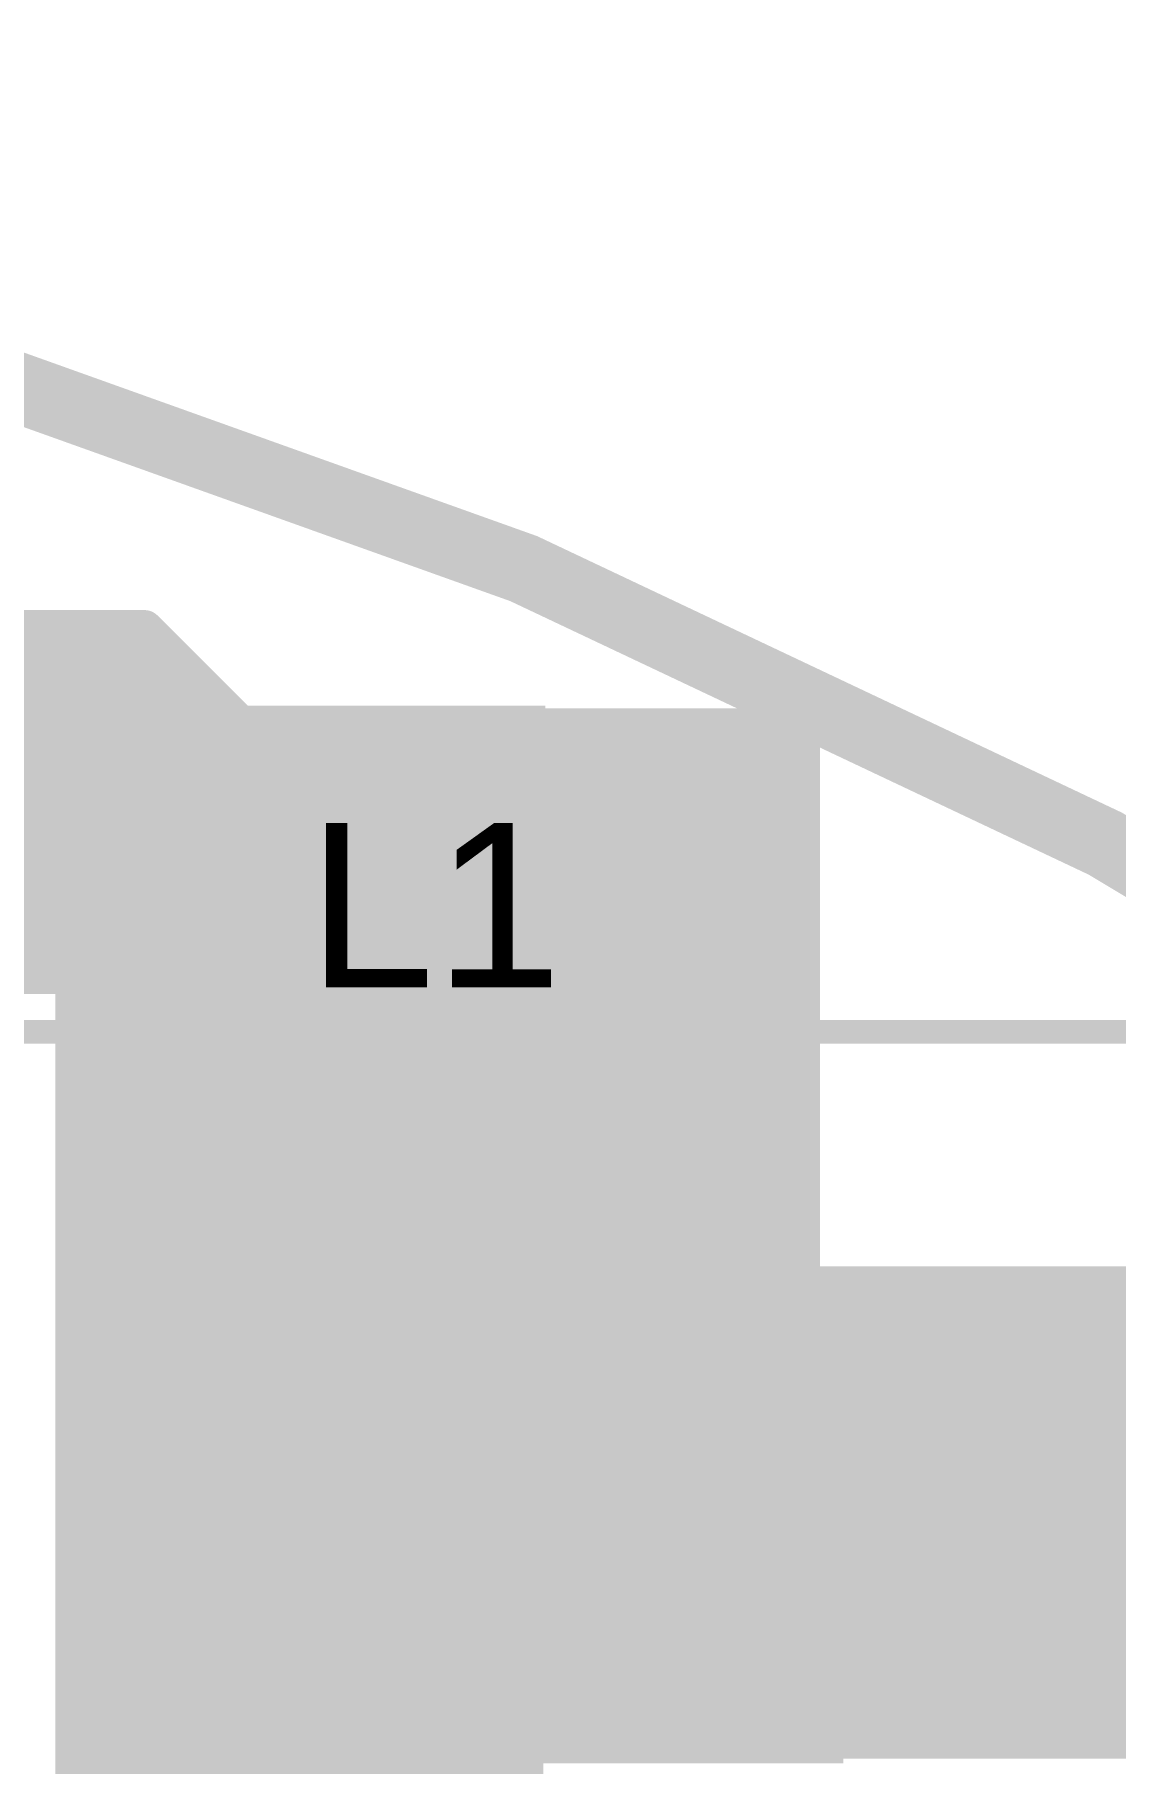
# Model space of a CAD drawing. Header units: millimetres. Extents: x -1.41 to 1.41, y -0.13 to 2.68.
# Drawn here: x 0.4306 to 0.661, y 2.316 to 2.6847 of the extents above; entities that cross this region are included whole.
import ezdxf

# ---------------------------------------------------------------- set-up
doc = ezdxf.new("R2010")
doc.units = ezdxf.units.MM
doc.header["$MEASUREMENT"] = 0
for name, color, linetype in [('BottomLayer', 5, 'Continuous'), ('BottomPaste', 16, 'Continuous'), ('BottomSolder', 6, 'Continuous'), ('Mechanical2', 216, 'Continuous'), ('TopLayer', 1, 'Continuous'), ('TopOverlay', 2, 'Continuous'), ('TopPaste', 8, 'Continuous'), ('TopSolder', 216, 'Continuous'), ('ViaHoleLayer', 16, 'Continuous')]:
    doc.layers.add(name, color=color, linetype=linetype)
doc.styles.add('Arial', font='', dxfattribs={"height": 0.2})
doc.styles.get('Arial').set_extended_font_data('Arial')

# ---------------------------------------------------------------- blocks, each defined once
blk = doc.blocks.new('PNLS5020_330_B_38')
at = {"layer": 'BottomLayer'}
for points in [[(-0.02953, -0.09843), (-0.11614, -0.09843), (-0.11614, 0.09843), (-0.02953, 0.09843)], [(0.11614, -0.09843), (0.02953, -0.09843), (0.02953, 0.09843), (0.11614, 0.09843)]]:
    blk.add_hatch(color=5, dxfattribs=at).paths.add_polyline_path(points)
at = {"layer": 'BottomPaste'}
for points in [[(-0.02953, -0.09843), (-0.11614, -0.09843), (-0.11614, 0.09843), (-0.02953, 0.09843)], [(0.11614, -0.09843), (0.02953, -0.09843), (0.02953, 0.09843), (0.11614, 0.09843)]]:
    blk.add_hatch(color=16, dxfattribs=at).paths.add_polyline_path(points)
at = {"layer": 'BottomSolder'}
for points in [[(-0.02736, -0.10059), (-0.11831, -0.10059), (-0.11831, 0.10059), (-0.02736, 0.10059)], [(0.11831, -0.10059), (0.02736, -0.10059), (0.02736, 0.10059), (0.11831, 0.10059)]]:
    blk.add_hatch(color=6, dxfattribs=at).paths.add_polyline_path(points)
blk = doc.blocks.new('C__1206_B_108')
at = {"layer": 'BottomLayer'}
for points in [[(-0.08, 0.035), (-0.02, 0.035), (-0.02, -0.035), (-0.08, -0.035)], [(0.02, 0.035), (0.08, 0.035), (0.08, -0.035), (0.02, -0.035)]]:
    blk.add_hatch(color=5, dxfattribs=at).paths.add_polyline_path(points)
at = {"layer": 'BottomPaste'}
for points in [[(-0.08, 0.035), (-0.02, 0.035), (-0.02, -0.035), (-0.08, -0.035)], [(0.02, 0.035), (0.08, 0.035), (0.08, -0.035), (0.02, -0.035)]]:
    blk.add_hatch(color=16, dxfattribs=at).paths.add_polyline_path(points)
at = {"layer": 'BottomSolder'}
for points in [[(-0.084, 0.039), (-0.016, 0.039), (-0.016, -0.039), (-0.084, -0.039)], [(0.016, 0.039), (0.084, 0.039), (0.084, -0.039), (0.016, -0.039)]]:
    blk.add_hatch(color=6, dxfattribs=at).paths.add_polyline_path(points)
blk = doc.blocks.new('SLF12575T_221M1R3_PF_127')
at = {"layer": 'TopOverlay', "const_width": 0.005}
blk.add_lwpolyline([(0.217, -0.249), (-0.217, -0.249)], dxfattribs=at)
blk = doc.blocks.new('TEST_POINT_133')
at = {"layer": 'TopLayer'}
blk.add_hatch(color=1, dxfattribs=at).paths.add_polyline_path([(0.015, 0.03), (-0.015, 0.03), (-0.03, 0.015), (-0.03, -0.015), (-0.015, -0.03), (0.015, -0.03), (0.03, -0.015), (0.03, 0.015)])
at = {"layer": 'TopPaste'}
blk.add_hatch(color=8, dxfattribs=at).paths.add_polyline_path([(0.015, 0.03), (-0.015, 0.03), (-0.03, 0.015), (-0.03, -0.015), (-0.015, -0.03), (0.015, -0.03), (0.03, -0.015), (0.03, 0.015)])
at = {"layer": 'TopSolder'}
blk.add_hatch(color=216, dxfattribs=at).paths.add_polyline_path([(0.017, 0.034), (-0.017, 0.034), (-0.034, 0.017), (-0.034, -0.017), (-0.017, -0.034), (0.017, -0.034), (0.034, -0.017), (0.034, 0.017)])
at = {"layer": 'TopOverlay', "const_width": 0.00787}
for points in [[(-0.017, 0.037), (-0.037, 0.017)], [(-0.017, 0.037), (0.017, 0.037)], [(-0.017, 0.037), (0.017, 0.037)], [(0.017, 0.037), (0.037, 0.017)], [(-0.037, 0.017), (-0.037, -0.017)], [(0.037, 0.017), (0.037, -0.017)], [(-0.037, -0.017), (-0.017, -0.037)], [(0.037, -0.017), (0.017, -0.037)], [(-0.017, -0.037), (0.017, -0.037)], [(-0.017, -0.037), (0.017, -0.037)]]:
    blk.add_lwpolyline(points, dxfattribs=at)
at = {"layer": 'TopOverlay', "const_width": 0.00394}
for points in [[(-0.01897, 0.037, 1), (-0.01503, 0.037, 1)], [(-0.01897, 0.037, 1), (-0.01503, 0.037, 1)], [(-0.01897, 0.037, 1), (-0.01503, 0.037, 1)], [(0.01503, 0.037, 1), (0.01897, 0.037, 1)], [(0.01503, 0.037, 1), (0.01897, 0.037, 1)], [(0.01503, 0.037, 1), (0.01897, 0.037, 1)], [(-0.03897, 0.017, 1), (-0.03503, 0.017, 1)], [(-0.03897, 0.017, 1), (-0.03503, 0.017, 1)], [(0.03503, 0.017, 1), (0.03897, 0.017, 1)], [(0.03503, 0.017, 1), (0.03897, 0.017, 1)], [(-0.03897, -0.017, 1), (-0.03503, -0.017, 1)], [(-0.03897, -0.017, 1), (-0.03503, -0.017, 1)], [(0.03503, -0.017, 1), (0.03897, -0.017, 1)], [(0.03503, -0.017, 1), (0.03897, -0.017, 1)], [(-0.01897, -0.037, 1), (-0.01503, -0.037, 1)], [(-0.01897, -0.037, 1), (-0.01503, -0.037, 1)], [(-0.01897, -0.037, 1), (-0.01503, -0.037, 1)], [(0.01503, -0.037, 1), (0.01897, -0.037, 1)], [(0.01503, -0.037, 1), (0.01897, -0.037, 1)], [(0.01503, -0.037, 1), (0.01897, -0.037, 1)]]:
    blk.add_lwpolyline(points, format="xyb", close=True, dxfattribs=at)

msp = doc.modelspace()

# ---------------------------------------------------------------- hatches: boundary and pattern name
at = {"layer": 'BottomLayer'}
for points in [[(0.435, 2.32), (0.597, 2.32), (0.597, 2.541), (0.435, 2.541)], [(0.45, 2.477), (0.597, 2.477), (0.597, 2.541), (0.45, 2.541)], [(0.441, 2.32), (0.74, 2.32), (0.74, 2.42), (0.441, 2.42)], [(0.435, 2.271), (0.539, 2.271), (0.539, 2.326), (0.435, 2.326)]]:
    msp.add_hatch(color=5, dxfattribs=at).paths.add_polyline_path(points)
h = msp.add_hatch(color=5, dxfattribs=at)
edge = h.paths.add_edge_path()
edge.add_arc((0.557, 2.52712), 0.01181, 0, 360)
h = msp.add_hatch(color=5, dxfattribs=at)
edge = h.paths.add_edge_path()
edge.add_arc((0.582, 2.52712), 0.01181, 0, 360)
h = msp.add_hatch(color=5, dxfattribs=at)
edge = h.paths.add_edge_path()
edge.add_arc((0.557, 2.50285), 0.01181, 0, 360)
h = msp.add_hatch(color=5, dxfattribs=at)
edge = h.paths.add_edge_path()
edge.add_arc((0.582, 2.50285), 0.01181, 0, 360)
h = msp.add_hatch(color=5, dxfattribs=at)
edge = h.paths.add_edge_path()
edge.add_arc((0.557, 2.47859), 0.01181, 0, 360)
h = msp.add_hatch(color=5, dxfattribs=at)
edge = h.paths.add_edge_path()
edge.add_arc((0.582, 2.47859), 0.01181, 0, 360)
h = msp.add_hatch(color=5, dxfattribs=at)
edge = h.paths.add_edge_path()
edge.add_arc((0.557, 2.45432), 0.01181, 0, 360)
h = msp.add_hatch(color=5, dxfattribs=at)
edge = h.paths.add_edge_path()
edge.add_arc((0.582, 2.45432), 0.01181, 0, 360)
h = msp.add_hatch(color=5, dxfattribs=at)
edge = h.paths.add_edge_path()
edge.add_arc((0.557, 2.43006), 0.01181, 0, 360)
h = msp.add_hatch(color=5, dxfattribs=at)
edge = h.paths.add_edge_path()
edge.add_arc((0.582, 2.43006), 0.01181, 0, 360)
h = msp.add_hatch(color=5, dxfattribs=at)
edge = h.paths.add_edge_path()
edge.add_arc((0.557, 2.40579), 0.01181, 0, 360)
h = msp.add_hatch(color=5, dxfattribs=at)
edge = h.paths.add_edge_path()
edge.add_arc((0.582, 2.40579), 0.01181, 0, 360)
h = msp.add_hatch(color=5, dxfattribs=at)
edge = h.paths.add_edge_path()
edge.add_arc((0.557, 2.38153), 0.01181, 0, 360)
h = msp.add_hatch(color=5, dxfattribs=at)
edge = h.paths.add_edge_path()
edge.add_arc((0.582, 2.38153), 0.01181, 0, 360)
h = msp.add_hatch(color=5, dxfattribs=at)
edge = h.paths.add_edge_path()
edge.add_arc((0.45387, 2.35726), 0.01181, 0, 360)
h = msp.add_hatch(color=5, dxfattribs=at)
edge = h.paths.add_edge_path()
edge.add_arc((0.47999, 2.35726), 0.01181, 0, 360)
h = msp.add_hatch(color=5, dxfattribs=at)
edge = h.paths.add_edge_path()
edge.add_arc((0.5061, 2.35726), 0.01181, 0, 360)
h = msp.add_hatch(color=5, dxfattribs=at)
edge = h.paths.add_edge_path()
edge.add_arc((0.53222, 2.35726), 0.01181, 0, 360)
h = msp.add_hatch(color=5, dxfattribs=at)
edge = h.paths.add_edge_path()
edge.add_arc((0.557, 2.35726), 0.01181, 0, 360)
h = msp.add_hatch(color=5, dxfattribs=at)
edge = h.paths.add_edge_path()
edge.add_arc((0.582, 2.35726), 0.01181, 0, 360)
h = msp.add_hatch(color=5, dxfattribs=at)
edge = h.paths.add_edge_path()
edge.add_arc((0.45387, 2.333), 0.01181, 0, 360)
h = msp.add_hatch(color=5, dxfattribs=at)
edge = h.paths.add_edge_path()
edge.add_arc((0.47999, 2.333), 0.01181, 0, 360)
h = msp.add_hatch(color=5, dxfattribs=at)
edge = h.paths.add_edge_path()
edge.add_arc((0.5061, 2.333), 0.01181, 0, 360)
h = msp.add_hatch(color=5, dxfattribs=at)
edge = h.paths.add_edge_path()
edge.add_arc((0.53222, 2.333), 0.01181, 0, 360)
h = msp.add_hatch(color=5, dxfattribs=at)
edge = h.paths.add_edge_path()
edge.add_arc((0.557, 2.333), 0.01181, 0, 360)
h = msp.add_hatch(color=5, dxfattribs=at)
edge = h.paths.add_edge_path()
edge.add_arc((0.582, 2.333), 0.01181, 0, 360)
h = msp.add_hatch(color=5, dxfattribs=at)
edge = h.paths.add_edge_path()
edge.add_arc((0.45387, 2.308), 0.01181, 0, 360)
h = msp.add_hatch(color=5, dxfattribs=at)
edge = h.paths.add_edge_path()
edge.add_arc((0.47999, 2.308), 0.01181, 0, 360)
at = {"layer": 'BottomSolder'}
h = msp.add_hatch(color=6, dxfattribs=at)
edge = h.paths.add_edge_path()
edge.add_arc((0.557, 2.52712), 0.00591, 0, 360)
h = msp.add_hatch(color=6, dxfattribs=at)
edge = h.paths.add_edge_path()
edge.add_arc((0.582, 2.52712), 0.00591, 0, 360)
h = msp.add_hatch(color=6, dxfattribs=at)
edge = h.paths.add_edge_path()
edge.add_arc((0.557, 2.50285), 0.00591, 0, 360)
h = msp.add_hatch(color=6, dxfattribs=at)
edge = h.paths.add_edge_path()
edge.add_arc((0.582, 2.50285), 0.00591, 0, 360)
h = msp.add_hatch(color=6, dxfattribs=at)
edge = h.paths.add_edge_path()
edge.add_arc((0.557, 2.47859), 0.00591, 0, 360)
h = msp.add_hatch(color=6, dxfattribs=at)
edge = h.paths.add_edge_path()
edge.add_arc((0.582, 2.47859), 0.00591, 0, 360)
h = msp.add_hatch(color=6, dxfattribs=at)
edge = h.paths.add_edge_path()
edge.add_arc((0.557, 2.45432), 0.00591, 0, 360)
h = msp.add_hatch(color=6, dxfattribs=at)
edge = h.paths.add_edge_path()
edge.add_arc((0.582, 2.45432), 0.00591, 0, 360)
h = msp.add_hatch(color=6, dxfattribs=at)
edge = h.paths.add_edge_path()
edge.add_arc((0.557, 2.43006), 0.00591, 0, 360)
h = msp.add_hatch(color=6, dxfattribs=at)
edge = h.paths.add_edge_path()
edge.add_arc((0.582, 2.43006), 0.00591, 0, 360)
h = msp.add_hatch(color=6, dxfattribs=at)
edge = h.paths.add_edge_path()
edge.add_arc((0.557, 2.40579), 0.00591, 0, 360)
h = msp.add_hatch(color=6, dxfattribs=at)
edge = h.paths.add_edge_path()
edge.add_arc((0.582, 2.40579), 0.00591, 0, 360)
h = msp.add_hatch(color=6, dxfattribs=at)
edge = h.paths.add_edge_path()
edge.add_arc((0.557, 2.38153), 0.00591, 0, 360)
h = msp.add_hatch(color=6, dxfattribs=at)
edge = h.paths.add_edge_path()
edge.add_arc((0.582, 2.38153), 0.00591, 0, 360)
h = msp.add_hatch(color=6, dxfattribs=at)
edge = h.paths.add_edge_path()
edge.add_arc((0.45387, 2.35726), 0.00591, 0, 360)
h = msp.add_hatch(color=6, dxfattribs=at)
edge = h.paths.add_edge_path()
edge.add_arc((0.47999, 2.35726), 0.00591, 0, 360)
h = msp.add_hatch(color=6, dxfattribs=at)
edge = h.paths.add_edge_path()
edge.add_arc((0.5061, 2.35726), 0.00591, 0, 360)
h = msp.add_hatch(color=6, dxfattribs=at)
edge = h.paths.add_edge_path()
edge.add_arc((0.53222, 2.35726), 0.00591, 0, 360)
h = msp.add_hatch(color=6, dxfattribs=at)
edge = h.paths.add_edge_path()
edge.add_arc((0.557, 2.35726), 0.00591, 0, 360)
h = msp.add_hatch(color=6, dxfattribs=at)
edge = h.paths.add_edge_path()
edge.add_arc((0.582, 2.35726), 0.00591, 0, 360)
h = msp.add_hatch(color=6, dxfattribs=at)
edge = h.paths.add_edge_path()
edge.add_arc((0.45387, 2.333), 0.00591, 0, 360)
h = msp.add_hatch(color=6, dxfattribs=at)
edge = h.paths.add_edge_path()
edge.add_arc((0.47999, 2.333), 0.00591, 0, 360)
h = msp.add_hatch(color=6, dxfattribs=at)
edge = h.paths.add_edge_path()
edge.add_arc((0.5061, 2.333), 0.00591, 0, 360)
h = msp.add_hatch(color=6, dxfattribs=at)
edge = h.paths.add_edge_path()
edge.add_arc((0.53222, 2.333), 0.00591, 0, 360)
h = msp.add_hatch(color=6, dxfattribs=at)
edge = h.paths.add_edge_path()
edge.add_arc((0.557, 2.333), 0.00591, 0, 360)
h = msp.add_hatch(color=6, dxfattribs=at)
edge = h.paths.add_edge_path()
edge.add_arc((0.582, 2.333), 0.00591, 0, 360)
at = {"layer": 'TopLayer'}
for points in [[(0.598, 2.539), (0.539, 2.539), (0.539, 2.359), (0.598, 2.359)], [(0.589, 2.317), (0.739, 2.317), (0.739, 2.422), (0.589, 2.422)], [(0.441, 2.396), (0.441, 2.316), (0.603, 2.316), (0.603, 2.396)], [(0.441, 2.26266), (0.5085, 2.26266), (0.5085, 2.372), (0.441, 2.372)]]:
    msp.add_hatch(color=1, dxfattribs=at).paths.add_polyline_path(points)
h = msp.add_hatch(color=1, dxfattribs=at)
edge = h.paths.add_edge_path()
edge.add_arc((0.557, 2.52712), 0.01181, 0, 360)
h = msp.add_hatch(color=1, dxfattribs=at)
edge = h.paths.add_edge_path()
edge.add_arc((0.582, 2.52712), 0.01181, 0, 360)
h = msp.add_hatch(color=1, dxfattribs=at)
edge = h.paths.add_edge_path()
edge.add_arc((0.557, 2.50285), 0.01181, 0, 360)
h = msp.add_hatch(color=1, dxfattribs=at)
edge = h.paths.add_edge_path()
edge.add_arc((0.582, 2.50285), 0.01181, 0, 360)
h = msp.add_hatch(color=1, dxfattribs=at)
edge = h.paths.add_edge_path()
edge.add_arc((0.557, 2.47859), 0.01181, 0, 360)
h = msp.add_hatch(color=1, dxfattribs=at)
edge = h.paths.add_edge_path()
edge.add_arc((0.582, 2.47859), 0.01181, 0, 360)
h = msp.add_hatch(color=1, dxfattribs=at)
edge = h.paths.add_edge_path()
edge.add_arc((0.557, 2.45432), 0.01181, 0, 360)
h = msp.add_hatch(color=1, dxfattribs=at)
edge = h.paths.add_edge_path()
edge.add_arc((0.582, 2.45432), 0.01181, 0, 360)
h = msp.add_hatch(color=1, dxfattribs=at)
edge = h.paths.add_edge_path()
edge.add_arc((0.557, 2.43006), 0.01181, 0, 360)
h = msp.add_hatch(color=1, dxfattribs=at)
edge = h.paths.add_edge_path()
edge.add_arc((0.582, 2.43006), 0.01181, 0, 360)
h = msp.add_hatch(color=1, dxfattribs=at)
edge = h.paths.add_edge_path()
edge.add_arc((0.557, 2.40579), 0.01181, 0, 360)
h = msp.add_hatch(color=1, dxfattribs=at)
edge = h.paths.add_edge_path()
edge.add_arc((0.582, 2.40579), 0.01181, 0, 360)
h = msp.add_hatch(color=1, dxfattribs=at)
edge = h.paths.add_edge_path()
edge.add_arc((0.557, 2.38153), 0.01181, 0, 360)
h = msp.add_hatch(color=1, dxfattribs=at)
edge = h.paths.add_edge_path()
edge.add_arc((0.582, 2.38153), 0.01181, 0, 360)
h = msp.add_hatch(color=1, dxfattribs=at)
edge = h.paths.add_edge_path()
edge.add_arc((0.45387, 2.35726), 0.01181, 0, 360)
h = msp.add_hatch(color=1, dxfattribs=at)
edge = h.paths.add_edge_path()
edge.add_arc((0.47999, 2.35726), 0.01181, 0, 360)
h = msp.add_hatch(color=1, dxfattribs=at)
edge = h.paths.add_edge_path()
edge.add_arc((0.5061, 2.35726), 0.01181, 0, 360)
h = msp.add_hatch(color=1, dxfattribs=at)
edge = h.paths.add_edge_path()
edge.add_arc((0.53222, 2.35726), 0.01181, 0, 360)
h = msp.add_hatch(color=1, dxfattribs=at)
edge = h.paths.add_edge_path()
edge.add_arc((0.557, 2.35726), 0.01181, 0, 360)
h = msp.add_hatch(color=1, dxfattribs=at)
edge = h.paths.add_edge_path()
edge.add_arc((0.582, 2.35726), 0.01181, 0, 360)
h = msp.add_hatch(color=1, dxfattribs=at)
edge = h.paths.add_edge_path()
edge.add_arc((0.45387, 2.333), 0.01181, 0, 360)
h = msp.add_hatch(color=1, dxfattribs=at)
edge = h.paths.add_edge_path()
edge.add_arc((0.47999, 2.333), 0.01181, 0, 360)
h = msp.add_hatch(color=1, dxfattribs=at)
edge = h.paths.add_edge_path()
edge.add_arc((0.5061, 2.333), 0.01181, 0, 360)
h = msp.add_hatch(color=1, dxfattribs=at)
edge = h.paths.add_edge_path()
edge.add_arc((0.53222, 2.333), 0.01181, 0, 360)
h = msp.add_hatch(color=1, dxfattribs=at)
edge = h.paths.add_edge_path()
edge.add_arc((0.557, 2.333), 0.01181, 0, 360)
h = msp.add_hatch(color=1, dxfattribs=at)
edge = h.paths.add_edge_path()
edge.add_arc((0.582, 2.333), 0.01181, 0, 360)
h = msp.add_hatch(color=1, dxfattribs=at)
edge = h.paths.add_edge_path()
edge.add_arc((0.45387, 2.308), 0.01181, 0, 360)
h = msp.add_hatch(color=1, dxfattribs=at)
edge = h.paths.add_edge_path()
edge.add_arc((0.47999, 2.308), 0.01181, 0, 360)
at = {"layer": 'TopSolder'}
h = msp.add_hatch(color=216, dxfattribs=at)
edge = h.paths.add_edge_path()
edge.add_arc((0.557, 2.52712), 0.00591, 0, 360)
h = msp.add_hatch(color=216, dxfattribs=at)
edge = h.paths.add_edge_path()
edge.add_arc((0.582, 2.52712), 0.00591, 0, 360)
h = msp.add_hatch(color=216, dxfattribs=at)
edge = h.paths.add_edge_path()
edge.add_arc((0.557, 2.50285), 0.00591, 0, 360)
h = msp.add_hatch(color=216, dxfattribs=at)
edge = h.paths.add_edge_path()
edge.add_arc((0.582, 2.50285), 0.00591, 0, 360)
h = msp.add_hatch(color=216, dxfattribs=at)
edge = h.paths.add_edge_path()
edge.add_arc((0.557, 2.47859), 0.00591, 0, 360)
h = msp.add_hatch(color=216, dxfattribs=at)
edge = h.paths.add_edge_path()
edge.add_arc((0.582, 2.47859), 0.00591, 0, 360)
h = msp.add_hatch(color=216, dxfattribs=at)
edge = h.paths.add_edge_path()
edge.add_arc((0.557, 2.45432), 0.00591, 0, 360)
h = msp.add_hatch(color=216, dxfattribs=at)
edge = h.paths.add_edge_path()
edge.add_arc((0.582, 2.45432), 0.00591, 0, 360)
h = msp.add_hatch(color=216, dxfattribs=at)
edge = h.paths.add_edge_path()
edge.add_arc((0.557, 2.43006), 0.00591, 0, 360)
h = msp.add_hatch(color=216, dxfattribs=at)
edge = h.paths.add_edge_path()
edge.add_arc((0.582, 2.43006), 0.00591, 0, 360)
h = msp.add_hatch(color=216, dxfattribs=at)
edge = h.paths.add_edge_path()
edge.add_arc((0.557, 2.40579), 0.00591, 0, 360)
h = msp.add_hatch(color=216, dxfattribs=at)
edge = h.paths.add_edge_path()
edge.add_arc((0.582, 2.40579), 0.00591, 0, 360)
h = msp.add_hatch(color=216, dxfattribs=at)
edge = h.paths.add_edge_path()
edge.add_arc((0.557, 2.38153), 0.00591, 0, 360)
h = msp.add_hatch(color=216, dxfattribs=at)
edge = h.paths.add_edge_path()
edge.add_arc((0.582, 2.38153), 0.00591, 0, 360)
h = msp.add_hatch(color=216, dxfattribs=at)
edge = h.paths.add_edge_path()
edge.add_arc((0.45387, 2.35726), 0.00591, 0, 360)
h = msp.add_hatch(color=216, dxfattribs=at)
edge = h.paths.add_edge_path()
edge.add_arc((0.47999, 2.35726), 0.00591, 0, 360)
h = msp.add_hatch(color=216, dxfattribs=at)
edge = h.paths.add_edge_path()
edge.add_arc((0.5061, 2.35726), 0.00591, 0, 360)
h = msp.add_hatch(color=216, dxfattribs=at)
edge = h.paths.add_edge_path()
edge.add_arc((0.53222, 2.35726), 0.00591, 0, 360)
h = msp.add_hatch(color=216, dxfattribs=at)
edge = h.paths.add_edge_path()
edge.add_arc((0.557, 2.35726), 0.00591, 0, 360)
h = msp.add_hatch(color=216, dxfattribs=at)
edge = h.paths.add_edge_path()
edge.add_arc((0.582, 2.35726), 0.00591, 0, 360)
h = msp.add_hatch(color=216, dxfattribs=at)
edge = h.paths.add_edge_path()
edge.add_arc((0.45387, 2.333), 0.00591, 0, 360)
h = msp.add_hatch(color=216, dxfattribs=at)
edge = h.paths.add_edge_path()
edge.add_arc((0.47999, 2.333), 0.00591, 0, 360)
h = msp.add_hatch(color=216, dxfattribs=at)
edge = h.paths.add_edge_path()
edge.add_arc((0.5061, 2.333), 0.00591, 0, 360)
h = msp.add_hatch(color=216, dxfattribs=at)
edge = h.paths.add_edge_path()
edge.add_arc((0.53222, 2.333), 0.00591, 0, 360)
h = msp.add_hatch(color=216, dxfattribs=at)
edge = h.paths.add_edge_path()
edge.add_arc((0.557, 2.333), 0.00591, 0, 360)
h = msp.add_hatch(color=216, dxfattribs=at)
edge = h.paths.add_edge_path()
edge.add_arc((0.582, 2.333), 0.00591, 0, 360)
at = {"layer": 'ViaHoleLayer'}
h = msp.add_hatch(color=16, dxfattribs=at)
edge = h.paths.add_edge_path()
edge.add_arc((0.557, 2.52712), 0.00591, 0, 360)
h = msp.add_hatch(color=16, dxfattribs=at)
edge = h.paths.add_edge_path()
edge.add_arc((0.582, 2.52712), 0.00591, 0, 360)
h = msp.add_hatch(color=16, dxfattribs=at)
edge = h.paths.add_edge_path()
edge.add_arc((0.557, 2.50285), 0.00591, 0, 360)
h = msp.add_hatch(color=16, dxfattribs=at)
edge = h.paths.add_edge_path()
edge.add_arc((0.582, 2.50285), 0.00591, 0, 360)
h = msp.add_hatch(color=16, dxfattribs=at)
edge = h.paths.add_edge_path()
edge.add_arc((0.557, 2.47859), 0.00591, 0, 360)
h = msp.add_hatch(color=16, dxfattribs=at)
edge = h.paths.add_edge_path()
edge.add_arc((0.582, 2.47859), 0.00591, 0, 360)
h = msp.add_hatch(color=16, dxfattribs=at)
edge = h.paths.add_edge_path()
edge.add_arc((0.557, 2.45432), 0.00591, 0, 360)
h = msp.add_hatch(color=16, dxfattribs=at)
edge = h.paths.add_edge_path()
edge.add_arc((0.582, 2.45432), 0.00591, 0, 360)
h = msp.add_hatch(color=16, dxfattribs=at)
edge = h.paths.add_edge_path()
edge.add_arc((0.557, 2.43006), 0.00591, 0, 360)
h = msp.add_hatch(color=16, dxfattribs=at)
edge = h.paths.add_edge_path()
edge.add_arc((0.582, 2.43006), 0.00591, 0, 360)
h = msp.add_hatch(color=16, dxfattribs=at)
edge = h.paths.add_edge_path()
edge.add_arc((0.557, 2.40579), 0.00591, 0, 360)
h = msp.add_hatch(color=16, dxfattribs=at)
edge = h.paths.add_edge_path()
edge.add_arc((0.582, 2.40579), 0.00591, 0, 360)
h = msp.add_hatch(color=16, dxfattribs=at)
edge = h.paths.add_edge_path()
edge.add_arc((0.557, 2.38153), 0.00591, 0, 360)
h = msp.add_hatch(color=16, dxfattribs=at)
edge = h.paths.add_edge_path()
edge.add_arc((0.582, 2.38153), 0.00591, 0, 360)
h = msp.add_hatch(color=16, dxfattribs=at)
edge = h.paths.add_edge_path()
edge.add_arc((0.45387, 2.35726), 0.00591, 0, 360)
h = msp.add_hatch(color=16, dxfattribs=at)
edge = h.paths.add_edge_path()
edge.add_arc((0.47999, 2.35726), 0.00591, 0, 360)
h = msp.add_hatch(color=16, dxfattribs=at)
edge = h.paths.add_edge_path()
edge.add_arc((0.5061, 2.35726), 0.00591, 0, 360)
h = msp.add_hatch(color=16, dxfattribs=at)
edge = h.paths.add_edge_path()
edge.add_arc((0.53222, 2.35726), 0.00591, 0, 360)
h = msp.add_hatch(color=16, dxfattribs=at)
edge = h.paths.add_edge_path()
edge.add_arc((0.557, 2.35726), 0.00591, 0, 360)
h = msp.add_hatch(color=16, dxfattribs=at)
edge = h.paths.add_edge_path()
edge.add_arc((0.582, 2.35726), 0.00591, 0, 360)
h = msp.add_hatch(color=16, dxfattribs=at)
edge = h.paths.add_edge_path()
edge.add_arc((0.45387, 2.333), 0.00591, 0, 360)
h = msp.add_hatch(color=16, dxfattribs=at)
edge = h.paths.add_edge_path()
edge.add_arc((0.47999, 2.333), 0.00591, 0, 360)
h = msp.add_hatch(color=16, dxfattribs=at)
edge = h.paths.add_edge_path()
edge.add_arc((0.5061, 2.333), 0.00591, 0, 360)
h = msp.add_hatch(color=16, dxfattribs=at)
edge = h.paths.add_edge_path()
edge.add_arc((0.53222, 2.333), 0.00591, 0, 360)
h = msp.add_hatch(color=16, dxfattribs=at)
edge = h.paths.add_edge_path()
edge.add_arc((0.557, 2.333), 0.00591, 0, 360)
h = msp.add_hatch(color=16, dxfattribs=at)
edge = h.paths.add_edge_path()
edge.add_arc((0.582, 2.333), 0.00591, 0, 360)

# ---------------------------------------------------------------- linework, layer by layer
at = {"layer": 'Mechanical2', "const_width": 0.015}
msp.add_lwpolyline([(1.39764, 1.27953, 1), (-1.39764, 1.27953, 1)], format="xyb", close=True, dxfattribs=at)
at = {"layer": 'TopLayer', "const_width": 0.035}
msp.add_lwpolyline([(0.391, 2.567), (0.437, 2.521)], dxfattribs=at)
at = {"layer": 'TopLayer', "const_width": 0.0175}
msp.add_lwpolyline([(0.42825, 2.521, 1), (0.44575, 2.521, 1)], format="xyb", close=True, dxfattribs=at)

# ---------------------------------------------------------------- block references
for name, p, rotation in [('TEST_POINT_133', (0.437, 2.521), 90), ('PNLS5020_330_B_38', (0.42117, 2.441), 180), ('SLF12575T_221M1R3_PF_127', (0.4715, 2.223), 180), ('C__1206_B_108', (0.641, 2.311), 270)]:
    msp.add_blockref(name, p, dxfattribs=dict(rotation=rotation))

# ---------------------------------------------------------------- texts
at = {"layer": 'TopOverlay', "style": 'Arial'}
msp.add_text('GND', height=0.06, rotation=360, dxfattribs=at).set_placement((0.274, 2.4967))
msp.add_text('L1', height=0.035, dxfattribs=at).set_placement((0.48867, 2.48151))

doc.saveas('drawing.dxf')
